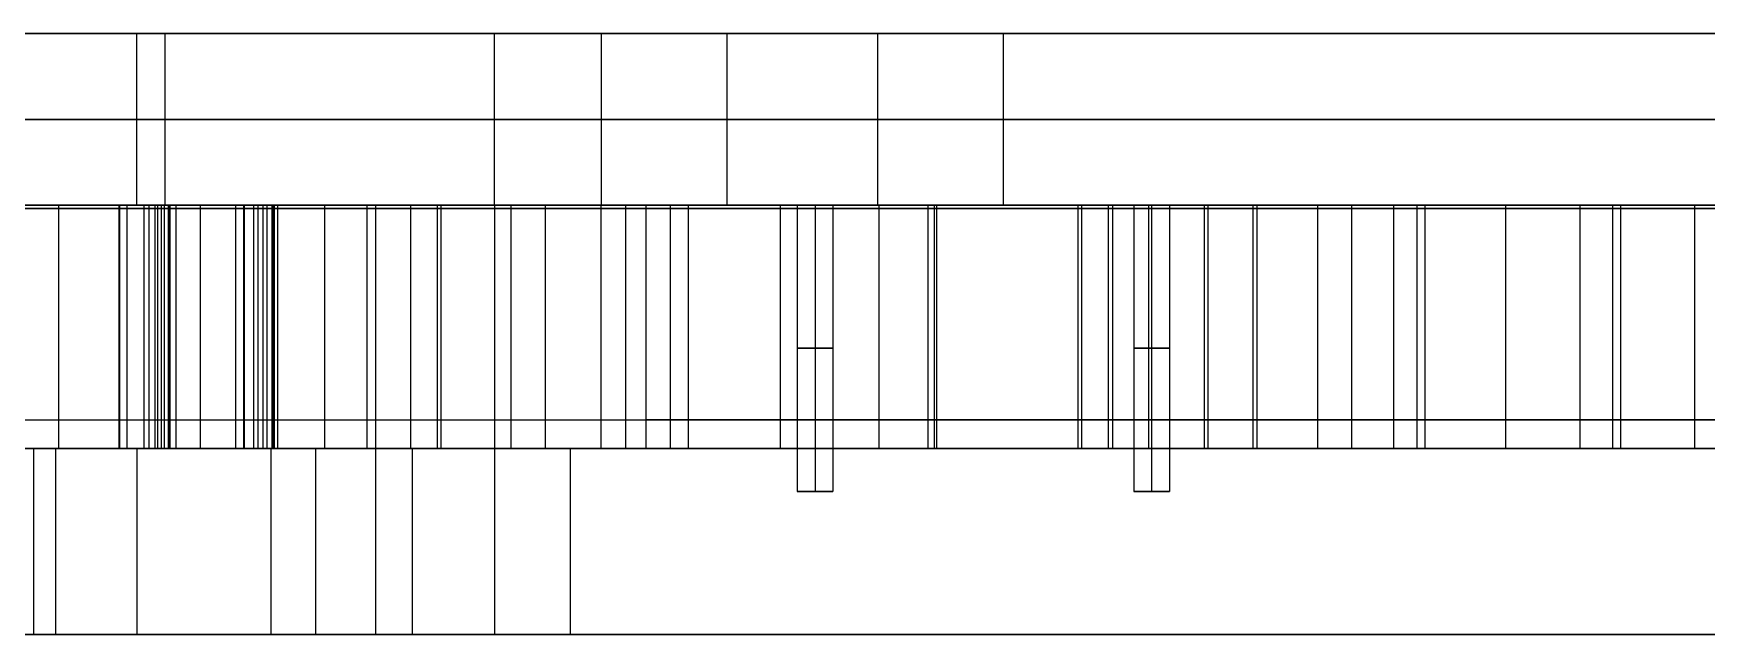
# Model space of a CAD drawing. Header units: millimetres. Extents: x -20 to 2415, y -30 to 12.
# Drawn here: x 2102.8 to 2219.7, y -30 to 12 of the extents above; entities that cross this region are included whole.
import ezdxf

# ---------------------------------------------------------------- set-up
doc = ezdxf.new("R2010")
doc.units = ezdxf.units.MM
doc.header["$MEASUREMENT"] = 0
doc.layers.add('Default', color=18, linetype='Continuous', true_color=0x000000)

msp = doc.modelspace()

# ---------------------------------------------------------------- linework, layer by layer
at = {"layer": 'Default'}
for p, q in [((0, 12, 1750), (2415, 12, 1750)), ((2415, 12, 3500), (1397.68, 12, 3500)), ((2110, 0, 989), (2110, 12, 989)), ((2110, 0, 957), (2110, 12, 957)), ((2112, 0, 991), (2112, 12, 991)), ((2112, 0, 955), (2112, 12, 955)), ((2135, 12, 795), (2135, 12, 955)), ((2135, 0, 955), (2135, 12, 955)), ((2135, 0, 795), (2135, 12, 795)), ((2135, 0, 875), (2135, 12, 875)), ((2142.5, 0, 1036.12), (2142.5, 12, 1036.12)), ((2151.27, 0, 1055.43), (2151.27, 12, 1055.43)), ((2161.81, 0, 1027.34), (2161.81, 12, 1027.34)), ((2170.59, 0, 1046.66), (2170.59, 12, 1046.66)), ((1397.68, 6, 3500), (2415, 6, 3500)), ((2135, 6, 955), (2135, 6, 795)), ((2415, 0, 3500), (1858.65, 0, 3500)), ((1889.14, 0, 3306.31), (2109.7, 0, 3306.31)), ((1939, 0, 2914.53), (2140.53, 0, 2914.53)), ((1964.65, 0, 1174.57), (2183.13, 0, 1174.57)), ((2007.46, 0, 2356.71), (2184.05, 0, 2356.71)), ((2083.11, 0, 1682.61), (2210.98, 0, 1682.61)), ((2104.53, 0, 1314.31), (2104.53, -17, 1314.31)), ((2108.77, -17, 3333.72), (2108.77, 0, 3333.72)), ((2108.79, 0, 1382.96), (2108.79, -17, 1382.96)), ((2109.34, -17, 1380.46), (2109.34, 0, 1380.46)), ((2110.49, 0, 1378.17), (2110.49, -17, 1378.17)), ((2110.87, -17, 1377.66), (2110.87, 0, 1377.66)), ((2111.28, 0, 1377.17), (2111.28, -17, 1377.17)), ((2111.49, -17, 1376.93), (2111.49, 0, 1376.93)), ((2111.72, 0, 1376.7), (2111.72, -17, 1376.7)), ((2111.95, -17, 1376.48), (2111.95, 0, 1376.48)), ((2112.19, 0, 1376.27), (2112.19, -17, 1376.27)), ((2112.25, -17, 1376.21), (2112.25, 0, 1376.21)), ((2112.32, 0, 1376.16), (2112.32, -17, 1376.16)), ((2112.75, -17, 1964.4), (2112.75, 0, 1964.4)), ((2114.47, -17, 1374.78), (2114.47, 0, 1374.78)), ((2115.91, 0, 3320.92), (2334.11, 0, 3189.69)), ((2116.9, 0, 1373.98), (2116.9, -17, 1373.98)), ((2117.49, -17, 3297.24), (2117.49, 0, 3297.24)), ((2117.54, -17, 1373.88), (2117.54, 0, 1373.88)), ((2118.17, 0, 1373.83), (2118.17, -17, 1373.83)), ((2118.49, -17, 1373.82), (2118.49, 0, 1373.82)), ((2118.81, 0, 1373.81), (2118.81, -17, 1373.81)), ((2119.13, -17, 1373.82), (2119.13, 0, 1373.82)), ((2119.45, 0, 1373.84), (2119.45, -17, 1373.84)), ((2119.54, -17, 1373.84), (2119.54, 0, 1373.84)), ((2119.62, 0, 1373.85), (2119.62, -17, 1373.85)), ((2119.84, 0, 1006.14), (2119.84, -17, 1006.14)), ((2192.96, 0, 1171.39), (2120.43, 0, 1004.27)), ((2123.13, 0, 2036.29), (2123.13, -17, 2036.29)), ((2126.11, -17, 1004.15), (2126.11, 0, 1004.15)), ((2126.7, 0, 3152.59), (2126.7, 0, 3292.37)), ((2126.7, 0, 3349.47), (2126.7, 0, 3500)), ((2126.7, 0, 3500), (2126.7, -17, 3500)), ((2129.17, -17, 2028.75), (2129.17, 0, 2028.75)), ((2131, 0, 1967.56), (2131, -17, 1967.56)), ((2131.26, 0, 1008.25), (2131.26, -17, 1008.25)), ((2135, 0, 795), (2135, -17, 795)), ((2135, 0, 795), (2135, 0, 907.8)), ((2135, 0, 875), (2135, -17, 875)), ((2136.17, -17, 3153.42), (2136.17, 0, 3153.42)), ((2138.55, 0, 2026.44), (2138.55, -17, 2026.44)), ((2142.46, -17, 3350.2), (2142.46, 0, 3350.2)), ((2144.2, -17, 2935.07), (2144.2, 0, 2935.07)), ((2145.58, 0, 991), (2145.58, -17, 991)), ((2145.58, 0, 991), (2415, 0, 991)), ((2145.96, 0, 2723.85), (2145.96, 0, 2901.98)), ((2145.96, 0, 2937.72), (2145.96, 0, 3096.06)), ((2147.32, -17, 3096.18), (2147.32, 0, 3096.18)), ((2148.57, -17, 2898.91), (2148.57, 0, 2898.91)), ((2150.05, 0, 2919.85), (2333.59, 0, 2757.4)), ((2154.99, 0, 3297.77), (2154.99, -17, 3297.77)), ((2156.17, 0, 2166.04), (2156.17, -20, 2166.04)), ((2156.45, 0, 2028.01), (2156.45, 0, 2165.26)), ((2156.45, 0, 2166.82), (2156.45, 0, 2666.55)), ((2157.42, 0, 2164.79), (2157.42, -20, 2164.79)), ((2157.42, 0, 2167.29), (2157.42, -20, 2167.29)), ((2158.67, 0, 2166.04), (2158.67, -20, 2166.04)), ((2161.89, -17, 1078.84), (2161.89, 0, 1078.84)), ((2165.3, 0, 3314.91), (2165.3, -17, 3314.91)), ((2165.76, -17, 3317.9), (2165.76, 0, 3317.9)), ((2165.91, 0, 3320.92), (2165.91, -17, 3320.92)), ((2174.7, 0, 991), (2174.7, 0, 1058.1)), ((2174.7, 0, 1108.34), (2174.7, 0, 1320.45)), ((2175.82, -17, 2726.46), (2175.82, 0, 2726.46)), ((2176.06, -17, 2366.66), (2176.06, 0, 2366.66)), ((2177.94, -17, 2948.79), (2177.94, 0, 2948.79)), ((2178.23, -17, 1066.23), (2178.23, 0, 1066.23)), ((2179.6, 0, 3306.31), (2415, 0, 3306.31)), ((2179.69, 0, 1491.82), (2179.69, -20, 1491.82)), ((2180.75, -17, 2400.24), (2180.75, 0, 2400.24)), ((2180.94, 0, 1490.57), (2180.94, -20, 1490.57)), ((2180.94, 0, 1493.07), (2180.94, -20, 1493.07)), ((2182.19, 0, 1491.82), (2182.19, -20, 1491.82)), ((2182.92, 0, 2380.03), (2332.73, 0, 2055.29)), ((2184.61, 0, 2893.61), (2184.61, -17, 2893.61)), ((2184.87, 0, 1160.86), (2184.87, -17, 1160.86)), ((2188.04, -17, 1154.7), (2188.04, 0, 1154.7)), ((2188.32, -17, 2669.33), (2188.32, 0, 2669.33)), ((2192.53, 0, 1149.43), (2192.53, -17, 1149.43)), ((2194.94, -17, 1195.38), (2194.94, 0, 1195.38)), ((2197.86, 0, 2908.59), (2197.86, -17, 2908.59)), ((2199.5, -17, 2914.11), (2199.5, 0, 2914.11)), ((2199.58, 0, 2914.53), (2415, 0, 2914.53)), ((2200.05, 0, 2919.85), (2200.05, -17, 2919.85)), ((2205.68, 0, 2350.16), (2205.68, -17, 2350.16)), ((2210.88, 0, 1141.47), (2210.88, -17, 1141.47)), ((2213.18, -17, 1675.42), (2213.18, 0, 1675.42)), ((2213.75, -17, 2408.01), (2213.75, 0, 2408.01)), ((2218.92, -17, 1708.51), (2218.92, 0, 1708.51)), ((0, 0, 1750), (2415, 0, 1750)), ((2415, 0, 3500), (1397.68, 0, 3500)), ((2135, 0, 795), (2135, 0, 955)), ((1858.65, -15, 3500), (2415, -15, 3500)), ((2135, -15, 907.8), (2135, -15, 795)), ((2415, -15, 991), (2145.58, -15, 991)), ((2102.79, -17, 1334.23), (2102.79, -30, 1334.23)), ((2104.32, -17, 2029.5), (2104.32, -30, 2029.5)), ((2110, -17, 987.6), (2110, -30, 987.6)), ((2110, -17, 991), (2110, -30, 991)), ((2110, -17, 989.3), (2110, -30, 989.3)), ((2110, -17, 961.89), (2110, -30, 961.89)), ((2110, -17, 955), (2110, -30, 955)), ((2110, -17, 958.44), (2110, -30, 958.44)), ((2119.37, -17, 1353.75), (2119.37, -30, 1353.75)), ((2122.5, -17, 955), (2122.5, -30, 955)), ((2126.7, -17, 3500), (2126.7, -30, 3500)), ((2129.26, -17, 1987.49), (2129.26, -30, 1987.49)), ((2135, -17, 955), (2135, -30, 955)), ((2135, -17, 795), (2135, -30, 795)), ((2135, -17, 875), (2135, -30, 875)), ((2140.29, -17, 2006.52), (2140.29, -30, 2006.52)), ((2156.17, -20, 2166.04), (2158.67, -20, 2166.04)), ((2157.42, -20, 2164.79), (2157.42, -20, 2167.29)), ((2179.69, -20, 1491.82), (2182.19, -20, 1491.82)), ((2180.94, -20, 1490.57), (2180.94, -20, 1493.07)), ((2415, -30, 3500), (1838.4, -30, 3500)), ((1868.89, -30, 3306.31), (2415, -30, 3306.31)), ((1885.15, -30, 795), (2135, -30, 795)), ((1906.74, -30, 2576.81), (2104.32, -30, 2029.5)), ((2415, -30, 3139.67), (1916.11, -30, 3096.02)), ((1918.23, -30, 2914.53), (2415, -30, 2914.53)), ((1926.34, -30, 3114.99), (2415, -30, 3157.74)), ((2110, -30, 961.89), (1938.65, -30, 1136.73)), ((1944, -30, 1174.57), (2415, -30, 1174.57)), ((1952.54, -30, 1148.27), (2110, -30, 987.6)), ((1986.2, -30, 2356.71), (2415, -30, 2356.71)), ((2415, -30, 2709.24), (2000.84, -30, 2673.01)), ((2008.88, -30, 2691.78), (2415, -30, 2727.31)), ((2063.04, -30, 1682.61), (2415, -30, 1682.61)), ((2415, -30, 1361.55), (2102.79, -30, 1334.23)), ((2110, -30, 987.6), (2110, -30, 991)), ((2110, -30, 991), (2415, -30, 991)), ((2110, -30, 955), (2110, -30, 961.89)), ((2135, -30, 955), (2110, -30, 955)), ((2119.37, -30, 1353.75), (2415, -30, 1379.61)), ((2126.7, -30, 3132.52), (2126.7, -30, 3500)), ((2415, -30, 2012.48), (2129.26, -30, 1987.49)), ((2135, -30, 795), (2135, -30, 955)), ((2140.29, -30, 2006.52), (2415, -30, 2030.55)), ((2145.96, -30, 2703.77), (2145.96, -30, 3116.13)), ((2156.45, -30, 2007.93), (2156.45, -30, 2686.62)), ((2174.7, -30, 991), (2174.7, -30, 1340.52))]:
    msp.add_line(p, q, dxfattribs=at)
at = {"layer": 'Default', "extrusion": (0, 1, 0)}
for centre, radius in [((-2156.54, 1041.39, 12), 15), ((-2156.54, 1041.39, 6), 15), ((-2136.54, 1041.39), 15), ((-2156.54, 1041.39), 15), ((-2157.42, 2166.04, -10), 1.25), ((-2180.94, 1491.82, -10), 1.25), ((-2157.42, 2166.04, -20), 1.25), ((-2180.94, 1491.82, -20), 1.25)]:
    msp.add_circle(centre, radius, dxfattribs=at)
for centre, radius, start, end in [((-2140.59, 1857.98, -30), 130, 65.6772, 85), ((-2116.93, 1381.64, -30), 28, 265, 355.1023), ((-2137.24, 2041.39, -30), 35, 265, 340.1503)]:
    msp.add_arc(centre, radius, start, end, dxfattribs=at)
at = {"layer": 'Default', "extrusion": (-1.16146e-16, -1, 8.88178e-16)}
msp.add_rational_spline([(1900, 12, 759), (1888.5, 12, 759), (1877, 12, 759), (1875, 12, 759), (1875, 12, 761), (1875, 12, 777), (1875, 12, 793), (1875, 12, 795), (1877, 12, 795), (2006, 12, 795), (2135, 12, 795)], [1, 1, 1, 0.707106781187, 1, 1, 1, 0.707106781187, 1, 1, 1], degree=2, knots=[-437805.89014, -437805.89014, -437805.89014, -437782.89014, -437782.89014, -437778.89014, -437778.89014, -437746.89014, -437746.89014, -437742.89014, -437742.89014, -437484.89014, -437484.89014, -437484.89014], dxfattribs=at)
at = {"layer": 'Default', "extrusion": (-1.63233e-16, -1, 8.88178e-16)}
msp.add_rational_spline([(2135, 12, 955), (2123.5, 12, 955), (2112, 12, 955), (2110, 12, 955), (2110, 12, 957), (2110, 12, 973), (2110, 12, 989), (2110, 12, 991), (2112, 12, 991), (2203.5, 12, 991), (2295, 12, 991)], [1, 1, 1, 0.707106781187, 1, 1, 1, 0.707106781187, 1, 1, 1], degree=2, knots=[-437324.89014, -437324.89014, -437324.89014, -437301.89014, -437301.89014, -437297.89014, -437297.89014, -437265.89014, -437265.89014, -437261.89014, -437261.89014, -437078.89014, -437078.89014, -437078.89014], dxfattribs=at)
at = {"layer": 'Default', "extrusion": (0, 1, 0)}
for points, weights, degree, knots in [([(2135, 6, 795), (2006, 6, 795), (1877, 6, 795), (1875, 6, 795), (1875, 6, 793), (1875, 6, 777), (1875, 6, 761), (1875, 6, 759), (1877, 6, 759), (1888.5, 6, 759), (1900, 6, 759)], [1, 1, 1, 0.707106781187, 1, 1, 1, 0.707106781187, 1, 1, 1], 2, [437484.89014, 437484.89014, 437484.89014, 437742.89014, 437742.89014, 437746.89014, 437746.89014, 437778.89014, 437778.89014, 437782.89014, 437782.89014, 437805.89014, 437805.89014, 437805.89014]), ([(2295, 6, 991), (2203.5, 6, 991), (2112, 6, 991), (2110, 6, 991), (2110, 6, 989), (2110, 6, 973), (2110, 6, 957), (2110, 6, 955), (2112, 6, 955), (2123.5, 6, 955), (2135, 6, 955)], [1, 1, 1, 0.707106781187, 1, 1, 1, 0.707106781187, 1, 1, 1], 2, [437078.89014, 437078.89014, 437078.89014, 437261.89014, 437261.89014, 437265.89014, 437265.89014, 437297.89014, 437297.89014, 437301.89014, 437301.89014, 437324.89014, 437324.89014, 437324.89014]), ([(2154.99, 0, 3297.77), (2136.46, 0, 3282.49), (2117.49, 0, 3297.24), (2098.53, 0, 3311.99), (2108.77, 0, 3333.72), (2119.02, 0, 3355.45), (2142.46, 0, 3350.2), (2165.91, 0, 3344.95), (2165.91, 0, 3320.92)], [1, 0.780560999126, 1, 0.780560999126, 1, 0.780560999126, 1, 0.780560999126, 1], 2, [-40.505388, -40.505388, -40.505388, 0, 0, 40.505388, 40.505388, 81.010776, 81.010776, 121.516164, 121.516164, 121.516164]), ([(2184.61, 0, 2893.61), (2164.56, 0, 2882.5), (2148.57, 0, 2898.91), (2132.57, 0, 2915.32), (2144.2, 0, 2935.07), (2155.83, 0, 2954.82), (2177.94, 0, 2948.79), (2200.05, 0, 2942.77), (2200.05, 0, 2919.85)], [1, 0.794657228241, 1, 0.794657228241, 1, 0.794657228241, 1, 0.794657228241, 1], 2, [-39.132774, -39.132774, -39.132774, 0, 0, 39.132774, 39.132774, 78.265548, 78.265548, 117.398322, 117.398322, 117.398322]), ([(2184.87, 0, 1160.86), (2176.99, 0, 1181.89), (2194.94, 0, 1195.38), (2212.89, 0, 1208.87), (2230.9, 0, 1195.44), (2248.9, 0, 1182.02), (2241.09, 0, 1160.96), (2233.28, 0, 1139.9), (2210.88, 0, 1141.47)], [1, 0.800536021253, 1, 0.800536021253, 1, 0.800536021253, 1, 0.800536021253, 1], 2, [-154.197709, -154.197709, -154.197709, -115.648282, -115.648282, -77.098855, -77.098855, -38.549427, -38.549427, 0, 0, 0]), ([(2154.99, -0.24, 3297.77), (2136.46, -0.24, 3282.49), (2117.49, -0.24, 3297.24), (2098.53, -0.24, 3311.99), (2108.77, -0.24, 3333.72), (2119.02, -0.24, 3355.45), (2142.46, -0.24, 3350.2), (2165.91, -0.24, 3344.95), (2165.91, -0.24, 3320.92)], [1, 0.780560999126, 1, 0.780560999126, 1, 0.780560999126, 1, 0.780560999126, 1], 2, [2259.049947, 2259.049947, 2259.049947, 2299.555421, 2299.555421, 2340.060896, 2340.060896, 2380.566371, 2380.566371, 2421.071845, 2421.071845, 2421.071845]), ([(2184.61, -0.24, 2893.61), (2164.56, -0.24, 2882.5), (2148.57, -0.24, 2898.91), (2132.57, -0.24, 2915.32), (2144.2, -0.24, 2935.07), (2155.83, -0.24, 2954.82), (2177.94, -0.24, 2948.79), (2200.05, -0.24, 2942.77), (2200.05, -0.24, 2919.85)], [1, 0.794657228241, 1, 0.794657228241, 1, 0.794657228241, 1, 0.794657228241, 1], 2, [-2523.802735, -2523.802735, -2523.802735, -2484.669738, -2484.669738, -2445.536741, -2445.536741, -2406.403745, -2406.403745, -2367.270748, -2367.270748, -2367.270748]), ([(2184.87, -0.24, 1160.86), (2176.99, -0.24, 1181.89), (2194.94, -0.24, 1195.38), (2212.89, -0.24, 1208.87), (2230.9, -0.24, 1195.44), (2248.9, -0.24, 1182.02), (2241.09, -0.24, 1160.96), (2233.28, -0.24, 1139.9), (2210.88, -0.24, 1141.47)], [1, 0.800536021253, 1, 0.800536021253, 1, 0.800536021253, 1, 0.800536021253, 1], 2, [3115.195518, 3115.195518, 3115.195518, 3153.743684, 3153.743684, 3192.29185, 3192.29185, 3230.840016, 3230.840016, 3269.388182, 3269.388182, 3269.388182]), ([(2373.46, -17, 3154.11), (2224.42, -17, 3141.07), (2075.38, -17, 3128.03), (1926.34, -17, 3114.99), (1910.33, -17, 3113.59), (1897.67, -17, 3123.49), (1895.17, -17, 3139.37), (1876.25, -17, 3259.58), (1857.33, -17, 3379.79), (1838.4, -17, 3500)], [1, 1, 1, 1, 0.820683621579, 0.820683621579, 1, 1, 1, 1], 3, [-448.827809, -448.827809, -448.827809, -448.827809, 0, 0, 0, 43.549685, 43.549685, 43.549685, 408.620873, 408.620873, 408.620873, 408.620873]), ([(2370.74, -17, 2723.44), (2250.12, -17, 2712.89), (2129.5, -17, 2702.33), (2008.88, -17, 2691.78), (1992.37, -17, 2690.34), (1978.73, -17, 2699.75), (1974.24, -17, 2715.71), (1943.7, -17, 2824.12), (1913.15, -17, 2932.54), (1882.61, -17, 3040.96), (1878.93, -17, 3054.03), (1880.88, -17, 3067.47), (1888.12, -17, 3078.95)], [1, 1, 1, 1, 0.846761761586, 0.846761761586, 1, 1, 1, 1, 0.942423740076, 0.942423740076, 1], 3, [-363.2413, -363.2413, -363.2413, -363.2413, 0, 0, 0, 45.648216, 45.648216, 45.648216, 383.562288, 383.562288, 383.562288, 423.089198, 423.089198, 423.089198, 423.089198]), ([(2154.99, -17, 3297.77), (2136.46, -17, 3282.49), (2117.49, -17, 3297.24), (2098.53, -17, 3311.99), (2108.77, -17, 3333.72), (2119.02, -17, 3355.45), (2142.46, -17, 3350.2), (2165.91, -17, 3344.95), (2165.91, -17, 3320.92)], [1, 0.780560999126, 1, 0.780560999126, 1, 0.780560999126, 1, 0.780560999126, 1], 2, [2259.049947, 2259.049947, 2259.049947, 2299.555421, 2299.555421, 2340.060896, 2340.060896, 2380.566371, 2380.566371, 2421.071845, 2421.071845, 2421.071845]), ([(2119.84, -17, 1006.14), (2122.45, -17, 1003.48), (2126.11, -17, 1004.15), (2129.78, -17, 1004.83), (2131.26, -17, 1008.25)], [1, 0.882704430501, 1, 0.882704430501, 1], 2, [2933.720704, 2933.720704, 2933.720704, 2940.569642, 2940.569642, 2947.418581, 2947.418581, 2947.418581]), ([(2200.05, -17, 2919.85), (2200.05, -17, 2942.77), (2177.94, -17, 2948.79), (2155.83, -17, 2954.82), (2144.2, -17, 2935.07), (2132.57, -17, 2915.32), (2148.57, -17, 2898.91), (2164.56, -17, 2882.5), (2184.61, -17, 2893.61)], [1, 0.794657228241, 1, 0.794657228241, 1, 0.794657228241, 1, 0.794657228241, 1], 2, [2367.270748, 2367.270748, 2367.270748, 2406.403745, 2406.403745, 2445.536741, 2445.536741, 2484.669738, 2484.669738, 2523.802735, 2523.802735, 2523.802735]), ([(2184.87, -17, 1160.86), (2176.99, -17, 1181.89), (2194.94, -17, 1195.38), (2212.89, -17, 1208.87), (2230.9, -17, 1195.44), (2248.9, -17, 1182.02), (2241.09, -17, 1160.96), (2233.28, -17, 1139.9), (2210.88, -17, 1141.47)], [1, 0.800536021253, 1, 0.800536021253, 1, 0.800536021253, 1, 0.800536021253, 1], 2, [3115.195518, 3115.195518, 3115.195518, 3153.743684, 3153.743684, 3192.29185, 3192.29185, 3230.840016, 3230.840016, 3269.388182, 3269.388182, 3269.388182]), ([(2270.54, -17, 1687.72), (2270.54, -17, 1707.98), (2251.75, -17, 1715.55), (2232.96, -17, 1723.12), (2218.92, -17, 1708.51), (2204.88, -17, 1693.91), (2213.18, -17, 1675.42), (2221.48, -17, 1656.94), (2241.73, -17, 1657.74)], [1, 0.82871824929, 1, 0.82871824929, 1, 0.82871824929, 1, 0.82871824929, 1], 2, [4.00764, 4.00764, 4.00764, 39.639008, 39.639008, 75.270376, 75.270376, 110.901744, 110.901744, 146.533112, 146.533112, 146.533112])]:
    msp.add_rational_spline(points, weights, degree=degree, knots=knots, dxfattribs=at)
at = {"layer": 'Default'}
for points, degree in [([(2376.77, 0, 3116.25), (2223.8, 0, 3102.87), (2070.83, 0, 3089.48), (1917.86, 0, 3076.1)], 3), ([(1921.31, 0, 795.04), (1992.54, 0, 795.03), (2063.77, 0, 795.02), (2135, 0, 795)], 3), ([(2135, 0, 907.8), (2064.79, 0, 979.45), (1994.58, 0, 1051.09), (1924.37, 0, 1122.73)], 3), ([(1925.53, 0, 3134.99), (2065.96, 0, 3147.28), (2206.39, 0, 3159.57), (2346.81, 0, 3171.85)], 3), ([(1925.55, 0, 2583.61), (1991.41, 0, 2401.17), (2057.27, 0, 2218.73), (2123.13, 0, 2036.29)], 3), ([(1966.83, 0, 1162.27), (2017.83, 0, 1110.23), (2068.83, 0, 1058.18), (2119.84, 0, 1006.14)], 3), ([(2374.05, 0, 2685.58), (2250.23, 0, 2674.75), (2126.4, 0, 2663.92), (2002.58, 0, 2653.08)], 3), ([(2007.55, 0, 2711.74), (2119.73, 0, 2721.55), (2231.91, 0, 2731.37), (2344.09, 0, 2741.18)], 3), ([(2061.85, 0, 1930.72), (2077.5, 0, 1748.13), (2093.14, 0, 1565.54), (2108.79, 0, 1382.96)], 3), ([(2370.23, 0, 1337.55), (2281.66, 0, 1329.8), (2193.09, 0, 1322.06), (2104.53, 0, 1314.31)], 3), ([(2112.19, 0, 1376.27), (2112.23, 0, 1376.23), (2112.27, 0, 1376.19), (2112.32, 0, 1376.16)], 3), ([(2119.45, 0, 1373.84), (2119.51, 0, 1373.84), (2119.57, 0, 1373.84), (2119.62, 0, 1373.85)], 3), ([(2119.62, 0, 1373.85), (2193.17, 0, 1380.28), (2266.72, 0, 1386.72), (2340.27, 0, 1393.15)], 3), ([(2369.5, 0, 1988.43), (2290, 0, 1981.47), (2210.5, 0, 1974.52), (2131, 0, 1967.56)], 3), ([(2131.26, 0, 1008.25), (2151.68, 0, 1055.31), (2172.11, 0, 1102.37), (2192.53, 0, 1149.43)], 3), ([(2135, 0, 907.8), (2135, -5.67, 907.8), (2135, -11.33, 907.8), (2135, -17, 907.8)], 3), ([(2138.55, 0, 2026.44), (2205.55, 0, 2032.3), (2272.54, 0, 2038.17), (2339.54, 0, 2044.03)], 3), ([(2210.88, 0, 1141.47), (2189.11, 0, 1091.31), (2167.34, 0, 1041.16), (2145.58, 0, 991)], 3), ([(2348.96, 0, 3181.12), (2284.3, 0, 3220), (2219.65, 0, 3258.89), (2154.99, 0, 3297.77)], 3), ([(2165.3, 0, 3314.91), (2229.95, 0, 3276.03), (2294.61, 0, 3237.14), (2359.26, 0, 3198.26)], 3), ([(2346.97, 0, 2749.91), (2292.85, 0, 2797.81), (2238.73, 0, 2845.71), (2184.61, 0, 2893.61)], 3), ([(2197.86, 0, 2908.59), (2251.98, 0, 2860.69), (2306.1, 0, 2812.79), (2360.22, 0, 2764.89)], 3), ([(2343.68, 0, 2051.02), (2297.68, 0, 2150.74), (2251.68, 0, 2250.45), (2205.68, 0, 2350.16)], 3), ([(2376.77, -0.24, 3116.25), (2147.32, -0.24, 3096.18), (1917.86, -0.24, 3076.1)], 2), ([(1921.31, -0.24, 795.04), (2028.15, -0.24, 795.02), (2135, -0.24, 795)], 2), ([(2135, -0.24, 907.8), (2029.68, -0.24, 1015.27), (1924.37, -0.24, 1122.73)], 2), ([(1925.53, -0.24, 3134.99), (2136.17, -0.24, 3153.42), (2346.81, -0.24, 3171.85)], 2), ([(1925.55, -0.24, 2583.61), (2024.34, -0.24, 2309.95), (2123.13, -0.24, 2036.29)], 2), ([(1966.83, -0.24, 1162.27), (2043.33, -0.24, 1084.21), (2119.84, -0.24, 1006.14)], 2), ([(2374.05, -0.24, 2685.58), (2188.32, -0.24, 2669.33), (2002.58, -0.24, 2653.08)], 2), ([(2007.55, -0.24, 2711.74), (2175.82, -0.24, 2726.46), (2344.09, -0.24, 2741.18)], 2), ([(2061.85, -0.24, 1930.72), (2085.32, -0.24, 1656.84), (2108.79, -0.24, 1382.96)], 2), ([(2370.23, -0.24, 1337.55), (2237.38, -0.24, 1325.93), (2104.53, -0.24, 1314.31)], 2), ([(2112.19, -0.24, 1376.27), (2112.25, -0.24, 1376.21), (2112.32, -0.24, 1376.16)], 2), ([(2119.45, -0.24, 1373.84), (2119.54, -0.24, 1373.84), (2119.62, -0.24, 1373.85)], 2), ([(2119.62, -0.24, 1373.85), (2229.94, -0.24, 1383.5), (2340.27, -0.24, 1393.15)], 2), ([(2369.5, -0.24, 1988.43), (2250.25, -0.24, 1977.99), (2131, -0.24, 1967.56)], 2), ([(2131.26, -0.24, 1008.25), (2161.89, -0.24, 1078.84), (2192.53, -0.24, 1149.43)], 2), ([(2138.55, -0.24, 2026.44), (2239.05, -0.24, 2035.24), (2339.54, -0.24, 2044.03)], 2), ([(2210.88, -0.24, 1141.47), (2178.23, -0.24, 1066.23), (2145.58, -0.24, 991)], 2), ([(2348.96, -0.24, 3181.12), (2251.97, -0.24, 3239.45), (2154.99, -0.24, 3297.77)], 2), ([(2165.3, -0.24, 3314.91), (2262.28, -0.24, 3256.58), (2359.26, -0.24, 3198.26)], 2), ([(2346.97, -0.24, 2749.91), (2265.79, -0.24, 2821.76), (2184.61, -0.24, 2893.61)], 2), ([(2197.86, -0.24, 2908.59), (2279.04, -0.24, 2836.74), (2360.22, -0.24, 2764.89)], 2), ([(2343.68, -0.24, 2051.02), (2274.68, -0.24, 2200.59), (2205.68, -0.24, 2350.16)], 2), ([(2135, -17, 795), (2051.72, -17, 795), (1968.43, -17, 795), (1885.15, -17, 795)], 3), ([(1917.86, -17, 3076.1), (2147.32, -17, 3096.18), (2376.77, -17, 3116.25)], 2), ([(1921.31, -17, 795.04), (2028.15, -17, 795.02), (2135, -17, 795)], 2), ([(2135, -17, 907.8), (2029.68, -17, 1015.27), (1924.37, -17, 1122.73)], 2), ([(1925.53, -17, 3134.99), (2136.17, -17, 3153.42), (2346.81, -17, 3171.85)], 2), ([(2123.13, -17, 2036.29), (2024.34, -17, 2309.95), (1925.55, -17, 2583.61)], 2), ([(1966.83, -17, 1162.27), (2043.33, -17, 1084.21), (2119.84, -17, 1006.14)], 2), ([(2002.58, -17, 2653.08), (2188.32, -17, 2669.33), (2374.05, -17, 2685.58)], 2), ([(2344.09, -17, 2741.18), (2175.82, -17, 2726.46), (2007.55, -17, 2711.74)], 2), ([(2108.79, -17, 1382.96), (2085.32, -17, 1656.84), (2061.85, -17, 1930.72)], 2), ([(2370.23, -17, 1337.55), (2237.38, -17, 1325.93), (2104.53, -17, 1314.31)], 2), ([(2145.58, -17, 991), (2133.72, -17, 991), (2121.86, -17, 991), (2110, -17, 991)], 3), ([(2110, -17, 991), (2110, -17, 989.87), (2110, -17, 988.74), (2110, -17, 987.6)], 3), ([(2110, -17, 961.89), (2110, -17, 959.59), (2110, -17, 957.3), (2110, -17, 955)], 3), ([(2110, -17, 955), (2118.33, -17, 955), (2126.67, -17, 955), (2135, -17, 955)], 3), ([(2112.32, -17, 1376.16), (2112.25, -17, 1376.21), (2112.19, -17, 1376.27)], 2), ([(2119.62, -17, 1373.85), (2119.54, -17, 1373.84), (2119.45, -17, 1373.84)], 2), ([(2340.27, -17, 1393.15), (2229.94, -17, 1383.5), (2119.62, -17, 1373.85)], 2), ([(2131, -17, 1967.56), (2250.25, -17, 1977.99), (2369.5, -17, 1988.43)], 2), ([(2131.26, -17, 1008.25), (2161.89, -17, 1078.84), (2192.53, -17, 1149.43)], 2), ([(2135, -17, 955), (2135, -17, 939.27), (2135, -17, 923.53), (2135, -17, 907.8)], 3), ([(2135, -17, 795), (2135, -17, 832.6), (2135, -17, 870.2), (2135, -17, 907.8)], 3), ([(2135, -17, 795), (2135, -17, 795), (2135, -17, 795), (2135, -17, 795)], 3), ([(2339.54, -17, 2044.03), (2239.05, -17, 2035.24), (2138.55, -17, 2026.44)], 2), ([(2366.19, -17, 2026.28), (2290.89, -17, 2019.69), (2215.59, -17, 2013.11), (2140.29, -17, 2006.52)], 3), ([(2210.88, -17, 1141.47), (2178.23, -17, 1066.23), (2145.58, -17, 991)], 2), ([(2145.58, -17, 991), (2235.38, -17, 991), (2325.19, -17, 991), (2415, -17, 991)], 3), ([(2348.96, -17, 3181.12), (2251.97, -17, 3239.45), (2154.99, -17, 3297.77)], 2), ([(2165.3, -17, 3314.91), (2262.28, -17, 3256.58), (2359.26, -17, 3198.26)], 2), ([(2184.61, -17, 2893.61), (2265.79, -17, 2821.76), (2346.97, -17, 2749.91)], 2), ([(2360.22, -17, 2764.89), (2279.04, -17, 2836.74), (2197.86, -17, 2908.59)], 2), ([(2205.68, -17, 2350.16), (2274.68, -17, 2200.59), (2343.68, -17, 2051.02)], 2)]:
    msp.add_open_spline(points, degree=degree, dxfattribs=at)
at = {"layer": 'Default', "extrusion": (-3.35454e-18, -1, 1.27072e-17)}
msp.add_rational_spline([(2104.53, 0, 1314.31), (2087.26, 0, 1312.8), (2071.49, 0, 1305.59)], [1, 0.985443677039, 1], degree=2, dxfattribs=at)
at = {"layer": 'Default', "extrusion": (-1.93234e-18, -1, 7.3859e-18)}
msp.add_rational_spline([(2131, 0, 1967.56), (2112.35, 0, 1965.93), (2095.28, 0, 1958.22)], [1, 0.985816750337, 1], degree=2, dxfattribs=at)
at = {"layer": 'Default', "extrusion": (-5.49732e-17, -1, -1.95799e-17)}
msp.add_rational_spline([(2108.79, 0, 1382.96), (2109.03, 0, 1380.35), (2110.49, 0, 1378.17)], [1, 0.969364915861, 1], degree=2, dxfattribs=at)
at = {"layer": 'Default', "extrusion": (-7.22567e-16, -1, -5.64096e-16)}
msp.add_rational_spline([(2110.49, 0, 1378.17), (2110.85, 0, 1377.64), (2111.28, 0, 1377.17)], [1, 0.997371318816, 1], degree=2, dxfattribs=at)
at = {"layer": 'Default', "extrusion": (-4.40577e-15, -1, -4.17771e-15)}
msp.add_open_spline([(2111.28, 0, 1377.17), (2111.42, 0, 1377.01), (2111.57, 0, 1376.85), (2111.72, 0, 1376.7)], degree=3, dxfattribs=at)
at = {"layer": 'Default', "extrusion": (2.39508e-15, 1, 2.58116e-15)}
msp.add_open_spline([(2111.72, 0, 1376.7), (2111.87, 0, 1376.55), (2112.02, 0, 1376.41), (2112.19, 0, 1376.27)], degree=3, dxfattribs=at)
at = {"layer": 'Default', "extrusion": (1.22662e-17, 1, 2.58975e-17)}
msp.add_rational_spline([(2112.32, 0, 1376.16), (2114.33, 0, 1374.49), (2116.9, 0, 1373.98)], [1, 0.969364915836, 1], degree=2, dxfattribs=at)
at = {"layer": 'Default', "extrusion": (8.05036e-17, 1, 6.58475e-16)}
msp.add_rational_spline([(2116.9, 0, 1373.98), (2117.53, 0, 1373.86), (2118.17, 0, 1373.83)], [1, 0.997371318804, 1], degree=2, dxfattribs=at)
at = {"layer": 'Default', "extrusion": (1.55845e-16, 1, 6.06958e-15)}
msp.add_open_spline([(2118.17, 0, 1373.83), (2118.39, 0, 1373.82), (2118.6, 0, 1373.81), (2118.81, 0, 1373.81)], degree=3, dxfattribs=at)
at = {"layer": 'Default', "extrusion": (-1.34718e-16, 1, 3.51862e-15)}
msp.add_open_spline([(2118.81, 0, 1373.81), (2119.03, 0, 1373.81), (2119.24, 0, 1373.82), (2119.45, 0, 1373.84)], degree=3, dxfattribs=at)
at = {"layer": 'Default', "extrusion": (-1.28109e-19, 1, 6.92523e-19)}
msp.add_rational_spline([(2119.84, 0, 1006.14), (2122.45, 0, 1003.48), (2126.11, 0, 1004.15), (2129.78, 0, 1004.83), (2131.26, 0, 1008.25)], [1, 0.882704430501, 1, 0.882704430501, 1], degree=2, knots=[-13.695742, -13.695742, -13.695742, -6.847871, -6.847871, 0, 0, 0], dxfattribs=at)
at = {"layer": 'Default', "extrusion": (-5.24037e-17, 1, -8.20197e-17)}
msp.add_rational_spline([(2123.13, 0, 2036.29), (2127.05, 0, 2025.44), (2138.55, 0, 2026.44)], [1, 0.792554268523, 1], degree=2, dxfattribs=at)
at = {"layer": 'Default', "extrusion": (0, -1, 0)}
for points, weights, degree, knots in [([(2158.67, 0, 2166.04), (2158.67, 0, 2167.29), (2157.42, 0, 2167.29), (2156.17, 0, 2167.29), (2156.17, 0, 2166.04), (2156.17, 0, 2164.79), (2157.42, 0, 2164.79), (2158.67, 0, 2164.79), (2158.67, 0, 2166.04)], [1, 0.707106781187, 1, 0.707106781187, 1, 0.707106781187, 1, 0.707106781187, 1], 2, [0, 0, 0, 1.963122, 1.963122, 3.926244, 3.926244, 5.889366, 5.889366, 7.852488, 7.852488, 7.852488]), ([(1717.1, -17, 1058.53), (1719.45, -17, 1061.07), (1721.81, -17, 1063.62), (1724.17, -17, 1066.16), (1735.26, -17, 1078.12), (1748.73, -17, 1087.33), (1763.9, -17, 1093.34), (1808.03, -17, 1110.8), (1852.16, -17, 1128.27), (1896.29, -17, 1145.73), (1911.39, -17, 1151.71), (1927.28, -17, 1148.33), (1938.65, -17, 1136.73), (1995.77, -17, 1078.45), (2052.88, -17, 1020.17), (2110, -17, 961.89)], [1, 1, 1, 1, 0.98347054842, 0.98347054842, 1, 1, 1, 1, 0.888711259854, 0.888711259854, 1, 1, 1, 1], 3, [-10.402996, -10.402996, -10.402996, -10.402996, 0, 0, 0, 48.535206, 48.535206, 48.535206, 190.916135, 190.916135, 190.916135, 236.801784, 236.801784, 236.801784, 481.610957, 481.610957, 481.610957, 481.610957])]:
    msp.add_rational_spline(points, weights, degree=degree, knots=knots, dxfattribs=at)
at = {"layer": 'Default', "extrusion": (-1.55329e-16, 1, 1.57138e-17)}
msp.add_rational_spline([(2165.91, 0, 3320.92), (2165.91, 0, 3317.89), (2165.3, 0, 3314.91)], [1, 0.994922195024, 1], degree=2, dxfattribs=at)
at = {"layer": 'Default', "extrusion": (1.5463e-17, 1, -2.15709e-18)}
msp.add_rational_spline([(2205.68, 0, 2350.16), (2185.22, 0, 2348.27), (2176.06, 0, 2366.66), (2166.9, 0, 2385.06), (2180.75, 0, 2400.24), (2194.59, 0, 2415.43), (2213.75, 0, 2408.01), (2232.92, 0, 2400.58), (2232.92, 0, 2380.03)], [1, 0.824998201493, 1, 0.824998201493, 1, 0.824998201493, 1, 0.824998201493, 1], degree=2, knots=[-36.0282, -36.0282, -36.0282, 0, 0, 36.0282, 36.0282, 72.0564, 72.0564, 108.0846, 108.0846, 108.0846], dxfattribs=at)
at = {"layer": 'Default', "extrusion": (4.97533e-17, 1, 0)}
msp.add_rational_spline([(2182.19, 0, 1491.82), (2182.19, 0, 1493.07), (2180.94, 0, 1493.07), (2179.69, 0, 1493.07), (2179.69, 0, 1491.82), (2179.69, 0, 1490.57), (2180.94, 0, 1490.57), (2182.19, 0, 1490.57), (2182.19, 0, 1491.82)], [1, 0.707106781187, 1, 0.707106781187, 1, 0.707106781187, 1, 0.707106781187, 1], degree=2, knots=[0, 0, 0, 1.963122, 1.963122, 3.926244, 3.926244, 5.889366, 5.889366, 7.852488, 7.852488, 7.852488], dxfattribs=at)
at = {"layer": 'Default', "extrusion": (-3.73701e-17, -1, -2.5031e-17)}
msp.add_rational_spline([(2192.53, 0, 1149.43), (2187.36, 0, 1154.24), (2184.87, 0, 1160.86)], [1, 0.973363626099, 1], degree=2, dxfattribs=at)
at = {"layer": 'Default', "extrusion": (-4.29643e-17, 1, 8.36726e-18)}
msp.add_rational_spline([(2200.05, 0, 2919.85), (2200.05, 0, 2914.01), (2197.86, 0, 2908.59)], [1, 0.981559715986, 1], degree=2, dxfattribs=at)
at = {"layer": 'Default', "extrusion": (3.51948e-19, 1, -6.10228e-20)}
msp.add_rational_spline([(2241.73, 0, 1657.74), (2221.48, 0, 1656.94), (2213.18, 0, 1675.42), (2204.88, 0, 1693.91), (2218.92, 0, 1708.51), (2232.96, 0, 1723.12), (2251.75, 0, 1715.55), (2270.54, 0, 1707.98), (2270.54, 0, 1687.72)], [1, 0.82871824929, 1, 0.82871824929, 1, 0.82871824929, 1, 0.82871824929, 1], degree=2, knots=[-142.525728, -142.525728, -142.525728, -106.894296, -106.894296, -71.262864, -71.262864, -35.631432, -35.631432, 0, 0, 0], dxfattribs=at)
at = {"layer": 'Default', "extrusion": (-1.17153e-16, -1, 8.95876e-16)}
msp.add_rational_spline([(1900, 0, 759), (1888.5, 0, 759), (1877, 0, 759), (1875, 0, 759), (1875, 0, 761), (1875, 0, 777), (1875, 0, 793), (1875, 0, 795), (1877, 0, 795), (2006, 0, 795), (2135, 0, 795)], [1, 1, 1, 0.707106781187, 1, 1, 1, 0.707106781187, 1, 1, 1], degree=2, knots=[-437805.89014, -437805.89014, -437805.89014, -437782.89014, -437782.89014, -437778.89014, -437778.89014, -437746.89014, -437746.89014, -437742.89014, -437742.89014, -437484.89014, -437484.89014, -437484.89014], dxfattribs=at)
at = {"layer": 'Default', "extrusion": (-1.77865e-16, -1, 6.73767e-16)}
msp.add_rational_spline([(2104.53, -0.24, 1314.31), (2087.26, -0.24, 1312.8), (2071.49, -0.24, 1305.59)], [1, 0.985443677039, 1], degree=2, dxfattribs=at)
at = {"layer": 'Default', "extrusion": (1.19008e-16, -1, -5.43981e-16)}
msp.add_rational_spline([(2131, -0.24, 1967.56), (2112.35, -0.24, 1965.93), (2095.28, -0.24, 1958.22)], [1, 0.985816750337, 1], degree=2, dxfattribs=at)
at = {"layer": 'Default', "extrusion": (3.25164e-16, -1, 1.15815e-16)}
msp.add_rational_spline([(2108.79, -0.24, 1382.96), (2109.03, -0.24, 1380.35), (2110.49, -0.24, 1378.17)], [1, 0.969364915861, 1], degree=2, dxfattribs=at)
at = {"layer": 'Default', "extrusion": (-1.64648e-16, -1, 8.95876e-16)}
msp.add_rational_spline([(2135, 0, 955), (2123.5, 0, 955), (2112, 0, 955), (2110, 0, 955), (2110, 0, 957), (2110, 0, 973), (2110, 0, 989), (2110, 0, 991), (2112, 0, 991), (2203.5, 0, 991), (2295, 0, 991)], [1, 1, 1, 0.707106781187, 1, 1, 1, 0.707106781187, 1, 1, 1], degree=2, knots=[-437324.89014, -437324.89014, -437324.89014, -437301.89014, -437301.89014, -437297.89014, -437297.89014, -437265.89014, -437265.89014, -437261.89014, -437261.89014, -437078.89014, -437078.89014, -437078.89014], dxfattribs=at)
at = {"layer": 'Default', "extrusion": (-3.06029e-14, -1, -2.38911e-14)}
msp.add_rational_spline([(2110.49, -0.24, 1378.17), (2110.85, -0.24, 1377.64), (2111.28, -0.24, 1377.17)], [1, 0.997371318816, 1], degree=2, dxfattribs=at)
at = {"layer": 'Default', "extrusion": (-3.19477e-13, -1, -3.0294e-13)}
msp.add_rational_spline([(2111.28, -0.24, 1377.17), (2111.49, -0.24, 1376.93), (2111.72, -0.24, 1376.7)], [1, 0.999724835407, 1], degree=2, dxfattribs=at)
at = {"layer": 'Default', "extrusion": (-3.20906e-14, 1, -3.45838e-14)}
msp.add_rational_spline([(2111.72, -0.24, 1376.7), (2111.94, -0.24, 1376.47), (2112.19, -0.24, 1376.27)], [1, 0.999180810124, 1], degree=2, dxfattribs=at)
at = {"layer": 'Default', "extrusion": (1.84693e-15, 1, 3.89939e-15)}
msp.add_rational_spline([(2112.32, -0.24, 1376.16), (2114.33, -0.24, 1374.49), (2116.9, -0.24, 1373.98)], [1, 0.969364915836, 1], degree=2, dxfattribs=at)
at = {"layer": 'Default', "extrusion": (-2.46447e-15, 1, -2.0158e-14)}
msp.add_rational_spline([(2116.9, -0.24, 1373.98), (2117.53, -0.24, 1373.86), (2118.17, -0.24, 1373.83)], [1, 0.997371318804, 1], degree=2, dxfattribs=at)
at = {"layer": 'Default', "extrusion": (1.358e-14, 1, 5.28891e-13)}
msp.add_rational_spline([(2118.17, -0.24, 1373.83), (2118.49, -0.24, 1373.81), (2118.81, -0.24, 1373.81)], [1, 0.999724835405, 1], degree=2, dxfattribs=at)
at = {"layer": 'Default', "extrusion": (3.69209e-15, 1, -9.64315e-14)}
msp.add_rational_spline([(2118.81, -0.24, 1373.81), (2119.13, -0.24, 1373.81), (2119.45, -0.24, 1373.84)], [1, 0.999180810117, 1], degree=2, dxfattribs=at)
at = {"layer": 'Default', "extrusion": (4.73582e-17, 1, -2.56006e-16)}
msp.add_rational_spline([(2119.84, -0.24, 1006.14), (2122.45, -0.24, 1003.48), (2126.11, -0.24, 1004.15), (2129.78, -0.24, 1004.83), (2131.26, -0.24, 1008.25)], [1, 0.882704430501, 1, 0.882704430501, 1], degree=2, knots=[2933.720704, 2933.720704, 2933.720704, 2940.569642, 2940.569642, 2947.418581, 2947.418581, 2947.418581], dxfattribs=at)
at = {"layer": 'Default', "extrusion": (-1.18907e-16, 1, -1.86108e-16)}
msp.add_rational_spline([(2123.13, -0.24, 2036.29), (2127.05, -0.24, 2025.44), (2138.55, -0.24, 2026.44)], [1, 0.792554268523, 1], degree=2, dxfattribs=at)
at = {"layer": 'Default', "extrusion": (-1.33798e-14, 1, 1.35356e-15)}
msp.add_rational_spline([(2165.91, -0.24, 3320.92), (2165.91, -0.24, 3317.89), (2165.3, -0.24, 3314.91)], [1, 0.994922195024, 1], degree=2, dxfattribs=at)
at = {"layer": 'Default', "extrusion": (5.45317e-17, 1, -7.6072e-18)}
msp.add_rational_spline([(2205.68, -0.24, 2350.16), (2185.22, -0.24, 2348.27), (2176.06, -0.24, 2366.66), (2166.9, -0.24, 2385.06), (2180.75, -0.24, 2400.24), (2194.59, -0.24, 2415.43), (2213.75, -0.24, 2408.01), (2232.92, -0.24, 2400.58), (2232.92, -0.24, 2380.03)], [1, 0.824998201493, 1, 0.824998201493, 1, 0.824998201493, 1, 0.824998201493, 1], degree=2, knots=[-148.12032, -148.12032, -148.12032, -112.09215, -112.09215, -76.06398, -76.06398, -40.03581, -40.03581, -4.00764, -4.00764, -4.00764], dxfattribs=at)
at = {"layer": 'Default', "extrusion": (-1.32379e-15, -1, -8.86694e-16)}
msp.add_rational_spline([(2192.53, -0.24, 1149.43), (2187.36, -0.24, 1154.24), (2184.87, -0.24, 1160.86)], [1, 0.973363626099, 1], degree=2, dxfattribs=at)
at = {"layer": 'Default', "extrusion": (1.09773e-15, 1, -2.13782e-16)}
msp.add_rational_spline([(2200.05, -0.24, 2919.85), (2200.05, -0.24, 2914.01), (2197.86, -0.24, 2908.59)], [1, 0.981559715986, 1], degree=2, dxfattribs=at)
at = {"layer": 'Default', "extrusion": (-1.26957e-17, 1, 2.20125e-18)}
msp.add_rational_spline([(2241.73, -0.24, 1657.74), (2221.48, -0.24, 1656.94), (2213.18, -0.24, 1675.42), (2204.88, -0.24, 1693.91), (2218.92, -0.24, 1708.51), (2232.96, -0.24, 1723.12), (2251.75, -0.24, 1715.55), (2270.54, -0.24, 1707.98), (2270.54, -0.24, 1687.72)], [1, 0.82871824929, 1, 0.82871824929, 1, 0.82871824929, 1, 0.82871824929, 1], degree=2, knots=[-146.533112, -146.533112, -146.533112, -110.901744, -110.901744, -75.270376, -75.270376, -39.639008, -39.639008, -4.00764, -4.00764, -4.00764], dxfattribs=at)
at = {"layer": 'Default', "extrusion": (0, 1, 0)}
msp.add_open_spline([(2415, -17, 3500), (2229.55, -17, 3500), (2044.1, -17, 3500), (1858.65, -17, 3500)], degree=3, dxfattribs=at)
at = {"layer": 'Default', "extrusion": (-2.95374e-17, -1, 2.51327e-16)}
msp.add_rational_spline([(1888.12, -17, 3078.95), (1894.39, -17, 3088.88), (1904.41, -17, 3095), (1916.11, -17, 3096.02), (2069.09, -17, 3109.41), (2222.06, -17, 3122.79), (2375.03, -17, 3136.17)], [1, 0.930581031189, 0.930581031189, 1, 1, 1, 1], degree=3, knots=[-33.971303, -33.971303, -33.971303, -33.971303, 0, 0, 0, 460.668936, 460.668936, 460.668936, 460.668936], dxfattribs=at)
at = {"layer": 'Default', "extrusion": (-1.52877e-17, -1, 3.50809e-19)}
msp.add_rational_spline([(2140.29, -17, 2006.52), (2123.84, -17, 2005.08), (2109.93, -17, 2013.97), (2104.32, -17, 2029.5), (2038.46, -17, 2211.94), (1972.6, -17, 2394.38), (1906.74, -17, 2576.81), (1901.23, -17, 2592.08), (1905.28, -17, 2607.79), (1917.49, -17, 2618.48), (1931.55, -17, 2630.8), (1945.61, -17, 2643.12), (1959.67, -17, 2655.44), (1971.27, -17, 2665.61), (1985.47, -17, 2671.66), (2000.84, -17, 2673.01), (2124.66, -17, 2683.84), (2248.48, -17, 2694.67), (2372.31, -17, 2705.51)], [1, 0.861702845572, 0.861702845572, 1, 1, 1, 1, 0.883980938456, 0.883980938456, 1, 1, 1, 1, 0.966967248133, 0.966967248133, 1, 1, 1, 1], degree=3, knots=[-45.902143, -45.902143, -45.902143, -45.902143, 0, 0, 0, 581.885293, 581.885293, 581.885293, 627.593686, 627.593686, 627.593686, 683.67224, 683.67224, 683.67224, 729.18866, 729.18866, 729.18866, 1102.075237, 1102.075237, 1102.075237, 1102.075237], dxfattribs=at)
at = {"layer": 'Default', "extrusion": (1.18125e-17, 1, -8.25508e-18)}
msp.add_rational_spline([(2110, -17, 987.6), (2057.51, -17, 1041.16), (2005.03, -17, 1094.72), (1952.54, -17, 1148.27), (1941.55, -17, 1159.49), (1940.3, -17, 1175.14), (1949.38, -17, 1187.96), (1973.84, -17, 1222.51), (1998.31, -17, 1257.06), (2022.77, -17, 1291.61), (2032.22, -17, 1304.95), (2044.81, -17, 1315.37), (2059.67, -17, 1322.17), (2060.84, -17, 1322.71), (2062, -17, 1323.24), (2063.17, -17, 1323.77), (2075.71, -17, 1329.51), (2089.05, -17, 1333.03), (2102.79, -17, 1334.23), (2191.35, -17, 1341.98), (2279.92, -17, 1349.73), (2368.48, -17, 1357.48)], [1, 1, 1, 1, 0.845060168826, 0.845060168826, 1, 1, 1, 1, 0.977100802418, 0.977100802418, 1, 1, 1, 1, 0.990295784665, 0.990295784665, 1, 1, 1, 1], degree=3, knots=[-224.963138, -224.963138, -224.963138, -224.963138, 0, 0, 0, 43.208534, 43.208534, 43.208534, 170.213048, 170.213048, 170.213048, 218.673364, 218.673364, 218.673364, 222.525293, 222.525293, 222.525293, 263.691137, 263.691137, 263.691137, 530.403517, 530.403517, 530.403517, 530.403517], dxfattribs=at)
at = {"layer": 'Default', "extrusion": (1.18733e-17, -1, -5.26061e-18)}
msp.add_rational_spline([(2089.03, -17, 1379.25), (2073.33, -17, 1562.51), (2057.63, -17, 1745.76), (2041.92, -17, 1929.01), (2040.54, -17, 1945.15), (2048.73, -17, 1959.12), (2063.5, -17, 1965.8), (2071.35, -17, 1969.34), (2079.2, -17, 1972.89), (2087.05, -17, 1976.44), (2100.43, -17, 1982.49), (2114.63, -17, 1986.21), (2129.26, -17, 1987.49), (2208.76, -17, 1994.44), (2288.26, -17, 2001.4), (2367.76, -17, 2008.35)], [1, 1, 1, 1, 0.877509559154, 0.877509559154, 1, 1, 1, 1, 0.990544500264, 0.990544500264, 1, 1, 1, 1], degree=3, knots=[-551.770775, -551.770775, -551.770775, -551.770775, 0, 0, 0, 45.462051, 45.462051, 45.462051, 71.304915, 71.304915, 71.304915, 115.141181, 115.141181, 115.141181, 354.551384, 354.551384, 354.551384, 354.551384], dxfattribs=at)
at = {"layer": 'Default', "extrusion": (0, -1, 0)}
for points, weights in [([(2104.53, -17, 1314.31), (2087.26, -17, 1312.8), (2071.49, -17, 1305.59)], [1, 0.985443677039, 1]), ([(2110.49, -17, 1378.17), (2109.03, -17, 1380.35), (2108.79, -17, 1382.96)], [1, 0.969364915861, 1]), ([(2111.28, -17, 1377.17), (2110.85, -17, 1377.64), (2110.49, -17, 1378.17)], [1, 0.997371318816, 1])]:
    msp.add_rational_spline(points, weights, degree=2, dxfattribs=at)
at = {"layer": 'Default', "extrusion": (1.90239e-18, 1, 1.3747e-16)}
msp.add_rational_spline([(2366.91, -17, 1375.41), (2284.4, -17, 1368.19), (2201.88, -17, 1360.97), (2119.37, -17, 1353.75), (2111.86, -17, 1353.09), (2104.68, -17, 1355.36), (2098.91, -17, 1360.21), (2093.14, -17, 1365.06), (2089.67, -17, 1371.75), (2089.03, -17, 1379.25)], [1, 1, 1, 1, 0.949139043217, 0.949139043217, 1, 0.949139043217, 0.949139043217, 1], degree=3, knots=[-248.490693, -248.490693, -248.490693, -248.490693, 0, 0, 0, 22.01234, 22.01234, 22.01234, 44.02468, 44.02468, 44.02468, 44.02468], dxfattribs=at)
at = {"layer": 'Default', "extrusion": (2.86122e-16, -1, -1.09363e-15)}
msp.add_rational_spline([(2095.28, -17, 1958.22), (2112.35, -17, 1965.93), (2131, -17, 1967.56)], [1, 0.985816750337, 1], degree=2, dxfattribs=at)
at = {"layer": 'Default', "extrusion": (-3.4364e-13, -1, -3.25851e-13)}
msp.add_rational_spline([(2111.72, -17, 1376.7), (2111.49, -17, 1376.93), (2111.28, -17, 1377.17)], [1, 0.999724835407, 1], degree=2, dxfattribs=at)
at = {"layer": 'Default', "extrusion": (0, 1, 0)}
for points, weights in [([(2112.19, -17, 1376.27), (2111.94, -17, 1376.47), (2111.72, -17, 1376.7)], [1, 0.999180810124, 1]), ([(2116.9, -17, 1373.98), (2114.33, -17, 1374.49), (2112.32, -17, 1376.16)], [1, 0.969364915836, 1]), ([(2118.81, -17, 1373.81), (2118.49, -17, 1373.81), (2118.17, -17, 1373.83)], [1, 0.999724835405, 1]), ([(2119.45, -17, 1373.84), (2119.13, -17, 1373.81), (2118.81, -17, 1373.81)], [1, 0.999180810117, 1]), ([(2197.86, -17, 2908.59), (2200.05, -17, 2914.01), (2200.05, -17, 2919.85)], [1, 0.981559715986, 1])]:
    msp.add_rational_spline(points, weights, degree=2, dxfattribs=at)
at = {"layer": 'Default', "extrusion": (-9.278e-15, 1, -7.58888e-14)}
msp.add_rational_spline([(2118.17, -17, 1373.83), (2117.53, -17, 1373.86), (2116.9, -17, 1373.98)], [1, 0.997371318804, 1], degree=2, dxfattribs=at)
at = {"layer": 'Default', "extrusion": (-2.71788e-16, 1, -4.2539e-16)}
msp.add_rational_spline([(2138.55, -17, 2026.44), (2127.05, -17, 2025.44), (2123.13, -17, 2036.29)], [1, 0.792554268523, 1], degree=2, dxfattribs=at)
at = {"layer": 'Default', "extrusion": (-1.15717e-14, 1, 1.17065e-15)}
msp.add_rational_spline([(2165.91, -17, 3320.92), (2165.91, -17, 3317.89), (2165.3, -17, 3314.91)], [1, 0.994922195024, 1], degree=2, dxfattribs=at)
at = {"layer": 'Default', "extrusion": (8.21183e-17, 1, -1.14555e-17)}
msp.add_rational_spline([(2232.92, -17, 2380.03), (2232.92, -17, 2400.58), (2213.75, -17, 2408.01), (2194.59, -17, 2415.43), (2180.75, -17, 2400.24), (2166.9, -17, 2385.06), (2176.06, -17, 2366.66), (2185.22, -17, 2348.27), (2205.68, -17, 2350.16)], [1, 0.824998201493, 1, 0.824998201493, 1, 0.824998201493, 1, 0.824998201493, 1], degree=2, knots=[4.00764, 4.00764, 4.00764, 40.03581, 40.03581, 76.06398, 76.06398, 112.09215, 112.09215, 148.12032, 148.12032, 148.12032], dxfattribs=at)
at = {"layer": 'Default', "extrusion": (-1.82199e-15, -1, -1.2204e-15)}
msp.add_rational_spline([(2192.53, -17, 1149.43), (2187.36, -17, 1154.24), (2184.87, -17, 1160.86)], [1, 0.973363626099, 1], degree=2, dxfattribs=at)

doc.saveas('drawing.dxf')
